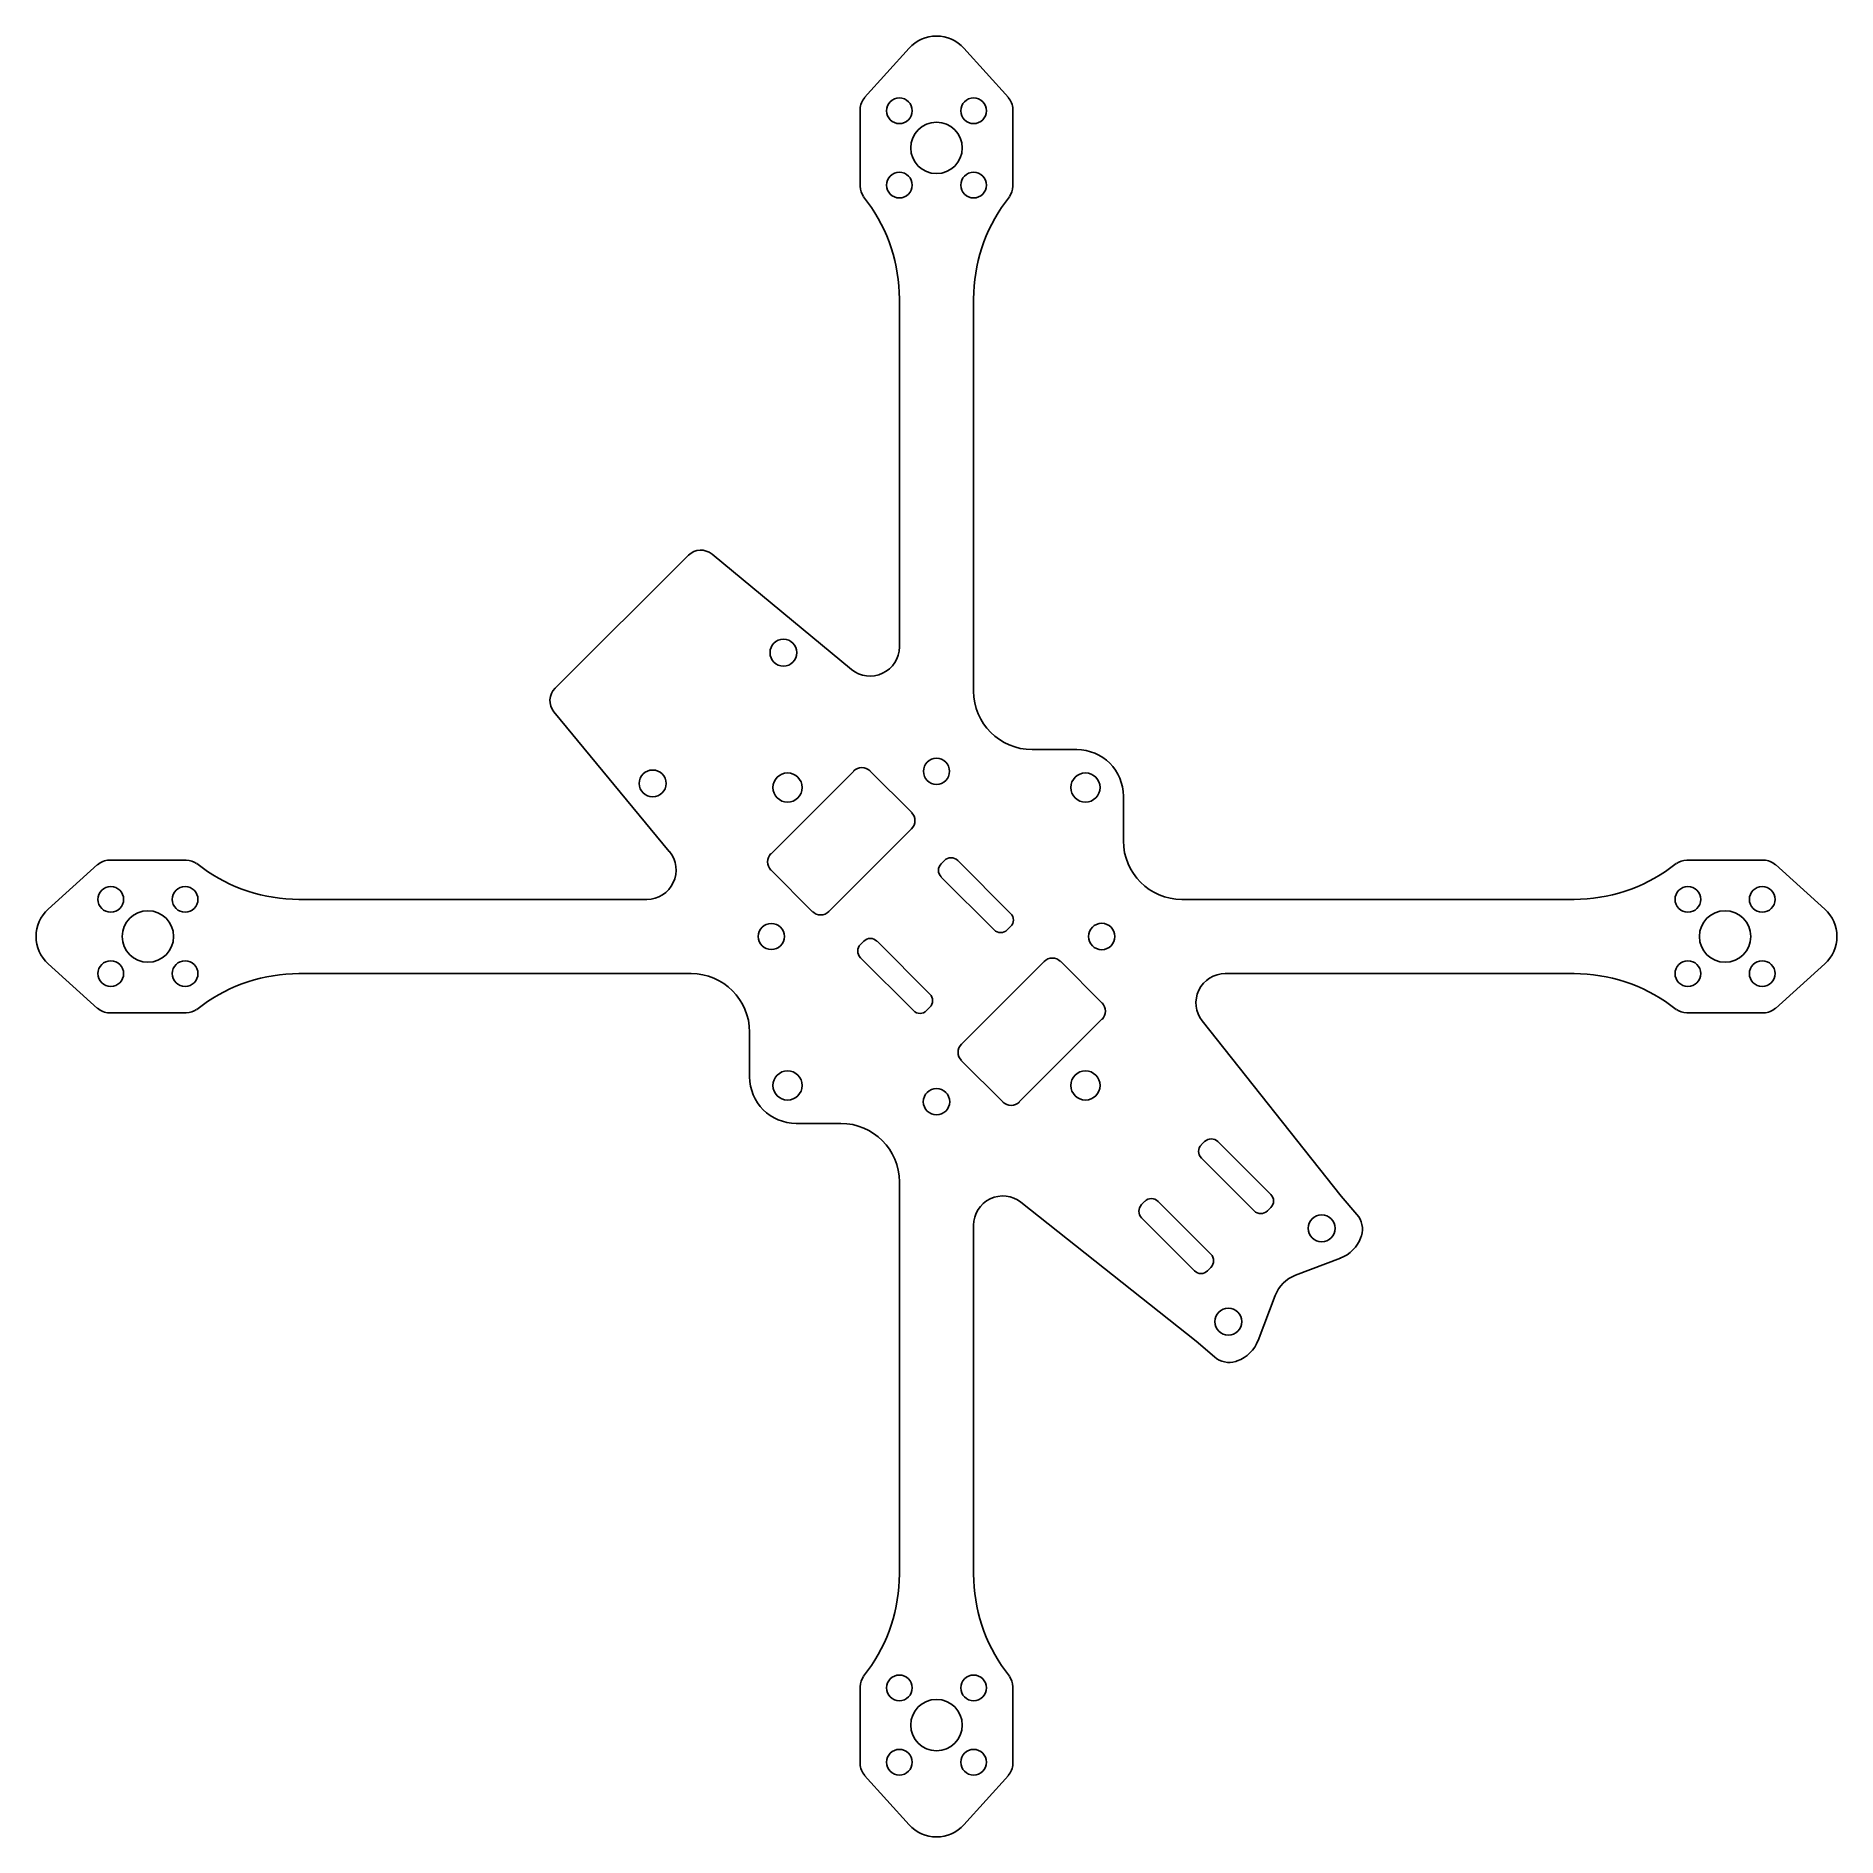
# Model space of a CAD drawing. Extents: x -77 to 77, y -77 to 77.
import ezdxf

# ---------------------------------------------------------------- set-up
doc = ezdxf.new("R2010")
doc.units = 0
doc.layers.add('VISIBLE', color=7, linetype='CONTINUOUS')

msp = doc.modelspace()

# ---------------------------------------------------------------- linework, layer by layer
at = {"layer": 'VISIBLE'}
for p, q in [((-6.15, 71.82), (-2.34, 76.04)), ((2.34, 76.04), (6.15, 71.82)), ((-6.53, 70.82), (-6.53, 64.22)), ((6.53, 70.82), (6.53, 64.22)), ((-5.9, 62.86), (-6.24, 63.33)), ((5.9, 62.86), (6.24, 63.33)), ((-3.18, 24.79), (-3.18, 54.58)), ((3.18, 21), (3.18, 54.58)), ((-21.23, 32.63), (-32.65, 21.25)), ((-19.21, 32.72), (-7.27, 22.86)), ((-22.87, 7.27), (-32.75, 19.23)), ((12, 16), (8.18, 16)), ((-14.16, 7.09), (-7.09, 14.16)), ((-5.68, 14.16), (-2.14, 10.63)), ((16, 8.18), (16, 12)), ((-2.14, 9.21), (-9.21, 2.14)), ((-70.82, 6.53), (-64.22, 6.53)), ((-62.86, 5.9), (-63.33, 6.24)), ((0.4, 6.22), (0.69, 6.51)), ((6.34, 1.98), (1.82, 6.51)), ((62.86, 5.9), (63.33, 6.24)), ((70.82, 6.53), (64.22, 6.53)), ((-76.04, 2.34), (-71.82, 6.15)), ((-10.63, 2.14), (-14.16, 5.68)), ((0.4, 5.09), (4.93, 0.57)), ((71.82, 6.15), (76.04, 2.34)), ((-54.58, 3.18), (-24.79, 3.18)), ((21, 3.18), (54.58, 3.18)), ((6.06, 0.57), (6.34, 0.85)), ((-6.22, -0.4), (-6.51, -0.69)), ((-5.09, -0.4), (-0.57, -4.93)), ((-71.82, -6.15), (-76.04, -2.34)), ((-1.98, -6.34), (-6.51, -1.82)), ((2.14, -9.21), (9.21, -2.14)), ((10.63, -2.14), (14.16, -5.68)), ((76.04, -2.34), (71.82, -6.15)), ((-21, -3.18), (-54.58, -3.18)), ((54.58, -3.18), (24.71, -3.18)), ((-62.86, -5.9), (-63.33, -6.24)), ((-0.57, -6.06), (-0.85, -6.34)), ((62.86, -5.9), (63.33, -6.24)), ((-70.82, -6.53), (-64.22, -6.53)), ((14.16, -7.09), (7.09, -14.16)), ((22.75, -7.23), (34.63, -22.22)), ((70.82, -6.53), (64.22, -6.53)), ((-16, -12), (-16, -8.18)), ((5.68, -14.16), (2.14, -10.63)), ((-8.18, -16), (-12, -16)), ((22.67, -17.83), (22.95, -17.55)), ((28.61, -22.08), (24.09, -17.55)), ((22.67, -18.96), (27.2, -23.49)), ((-3.18, -54.58), (-3.18, -21)), ((7.23, -22.75), (22.22, -34.63)), ((17.83, -22.67), (17.55, -22.95)), ((18.96, -22.67), (23.49, -27.2)), ((34.63, -22.22), (35.99, -23.79)), ((22.08, -28.61), (17.55, -24.09)), ((28.33, -23.49), (28.61, -23.21)), ((3.18, -24.71), (3.18, -54.58)), ((30.73, -29), (34.57, -27.54)), ((23.49, -28.33), (23.21, -28.61)), ((27.54, -34.57), (29, -30.73)), ((22.22, -34.63), (23.79, -35.99)), ((-5.9, -62.86), (-6.24, -63.33)), ((5.9, -62.86), (6.24, -63.33)), ((-6.53, -70.82), (-6.53, -64.22)), ((6.53, -70.82), (6.53, -64.22)), ((-2.34, -76.04), (-6.15, -71.82)), ((6.15, -71.82), (2.34, -76.04))]:
    msp.add_line(p, q, dxfattribs=at)
for centre, radius in [((-3.18, 70.68), 1.1), ((3.18, 70.68), 1.1), ((0, 67.5), 2.2), ((-3.18, 64.32), 1.1), ((3.18, 64.32), 1.1), ((-13.1, 24.3), 1.15), ((-24.3, 13.1), 1.15), ((-12.75, 12.75), 1.25), ((0, 14.14), 1.12), ((12.75, 12.75), 1.25), ((-70.68, 3.18), 1.1), ((-64.32, 3.18), 1.1), ((64.32, 3.18), 1.1), ((70.68, 3.18), 1.1), ((-67.5, 0), 2.2), ((67.5, 0), 2.2), ((-14.14, 0), 1.12), ((14.14, 0), 1.13), ((-70.68, -3.18), 1.1), ((-64.32, -3.18), 1.1), ((64.32, -3.18), 1.1), ((70.68, -3.18), 1.1), ((-12.75, -12.75), 1.25), ((12.75, -12.75), 1.25), ((0, -14.14), 1.13), ((32.97, -24.98), 1.15), ((24.98, -32.97), 1.15), ((-3.18, -64.32), 1.1), ((3.18, -64.32), 1.1), ((0, -67.5), 2.2), ((-3.18, -70.68), 1.1), ((3.18, -70.68), 1.1)]:
    msp.add_circle(centre, radius, dxfattribs=at)
for centre, radius, start, end in [((0, 73.93), 3.15, 42.0568, 137.9432), ((-5.03, 70.82), 1.5, 137.9432, 180), ((5.03, 70.82), 1.5, 0, 42.0568), ((-5.03, 64.22), 1.5, 180, 216.2846), ((5.03, 64.22), 1.5, 323.7154, 0), ((-17.18, 54.58), 14, 0, 36.2846), ((17.18, 54.58), 14, 143.7154, 180), ((-20.17, 31.57), 1.5, 50.4518, 134.8925), ((-5.68, 24.79), 2.5, 230.4518, 0), ((-31.59, 20.19), 1.5, 134.8925, 219.5672), ((8.18, 21), 5, 180, 270), ((12, 12), 4, 0, 90), ((-6.39, 13.46), 1, 45, 135), ((-2.85, 9.92), 1, 315, 45), ((21, 8.18), 5, 180, 270), ((-70.82, 5.03), 1.5, 90, 132.0568), ((-64.22, 5.03), 1.5, 53.7154, 90), ((-24.79, 5.68), 2.5, 270, 39.5672), ((-13.46, 6.39), 1, 135, 225), ((0.97, 5.66), 0.8, 135, 225), ((1.25, 5.94), 0.8, 45, 135), ((64.22, 5.03), 1.5, 90, 126.2846), ((70.82, 5.03), 1.5, 47.9432, 90), ((-54.58, 17.18), 14, 233.7154, 270), ((54.58, 17.18), 14, 270, 306.2846), ((-73.93, 0), 3.15, 132.0568, 227.9432), ((-9.92, 2.85), 1, 225, 315), ((5.78, 1.41), 0.8, 315, 45), ((73.93, 0), 3.15, 312.0568, 47.9432), ((5.49, 1.13), 0.8, 225, 315), ((-5.94, -1.25), 0.8, 135, 225), ((-5.66, -0.97), 0.8, 45, 135), ((9.92, -2.85), 1, 45, 135), ((-54.58, -17.18), 14, 90, 126.2846), ((-21, -8.18), 5, 0, 90), ((24.71, -5.68), 2.5, 90, 218.3965), ((54.58, -17.18), 14, 53.7154, 90), ((-70.82, -5.03), 1.5, 227.9432, 270), ((-1.13, -5.49), 0.8, 315, 45), ((13.46, -6.39), 1, 315, 45), ((70.82, -5.03), 1.5, 270, 312.0568), ((-64.22, -5.03), 1.5, 270, 306.2846), ((-1.41, -5.78), 0.8, 225, 315), ((64.22, -5.03), 1.5, 233.7154, 270), ((2.85, -9.92), 1, 135, 225), ((-12, -12), 4, 180, 270), ((6.39, -13.46), 1, 225, 315), ((-8.18, -21), 5, 0, 90), ((23.24, -18.4), 0.8, 135, 225), ((23.52, -18.12), 0.8, 45, 135), ((5.68, -24.71), 2.5, 51.6035, 180), ((18.12, -23.52), 0.8, 135, 225), ((18.4, -23.24), 0.8, 45, 135), ((28.05, -22.64), 0.8, 315, 45), ((27.76, -22.92), 0.8, 225, 315), ((34.56, -25.04), 1.9, 342.2538, 40.9803), ((33.5, -24.73), 3, 290.8638, 340.2993), ((32.56, -24.4), 4, 340.2993, 342.2538), ((22.92, -27.76), 0.8, 315, 45), ((22.64, -28.05), 0.8, 225, 315), ((31.8, -31.8), 3, 110.8638, 159.1362), ((24.73, -33.5), 3, 289.7007, 339.1362), ((25.04, -34.56), 1.9, 229.0197, 287.7462), ((24.4, -32.56), 4, 287.7462, 289.7007), ((-17.18, -54.58), 14, 323.7154, 0), ((17.18, -54.58), 14, 180, 216.2846), ((-5.03, -64.22), 1.5, 143.7154, 180), ((5.03, -64.22), 1.5, 0, 36.2846), ((-5.03, -70.82), 1.5, 180, 222.0568), ((5.03, -70.82), 1.5, 317.9432, 0), ((0, -73.93), 3.15, 222.0568, 317.9432)]:
    msp.add_arc(centre, radius, start, end, dxfattribs=at)

doc.saveas('drawing.dxf')
